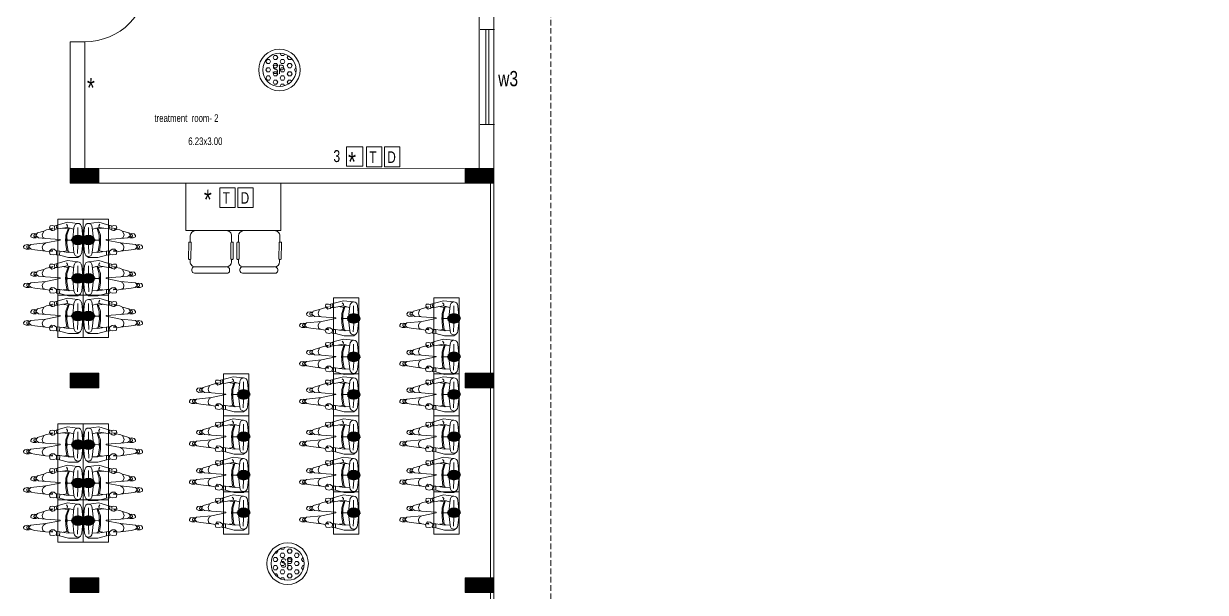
# Model space of a CAD drawing. Header units: metres. Extents: x 191982 to 427160, y -8904 to 80370.
# Drawn here: x 266267 to 284932, y 38614 to 47591 of the extents above; entities that cross this region are included whole.
import ezdxf

# ---------------------------------------------------------------- set-up
doc = ezdxf.new("R2010")
doc.units = ezdxf.units.M
doc.header["$LTSCALE"] = 700
doc.header["$MEASUREMENT"] = 0
doc.linetypes.add('HIDDEN2', pattern=[0.1875, 0.125, -0.0625])
doc.layers.get('0').update_dxf_attribs({"lineweight": 9})
for name, color, linetype, lineweight in [('FURNITURE', 7, 'Continuous', 9), ('human', 8, 'Continuous', 9), ('MAIN GATE', 7, 'Continuous', 9), ('MANPLAN', 7, 'Continuous', 9), ('NEW PLANS', 7, 'Continuous', 9)]:
    doc.layers.add(name, color=color, linetype=linetype, lineweight=lineweight)
doc.styles.get("Standard").update_dxf_attribs({"font": 'swisscl.ttf'})

# ---------------------------------------------------------------- blocks, each defined once
blk = doc.blocks.new('CH')
for p, q in [((606477.29, 498287.22), (606457.8, 498287.3)), ((606453.47, 498269.58), (606453.43, 498279.68)), ((606453.84, 498280.09), (606454.52, 498280.09)), ((606454.48, 498284), (606454.46, 498280.09)), ((606454.97, 498269.58), (606454.93, 498279.67)), ((606480.13, 498269.48), (606480.09, 498279.57)), ((606481.18, 498279.98), (606480.51, 498279.98)), ((606480.58, 498283.9), (606480.57, 498279.98)), ((606480.58, 498283.9), (606480.57, 498279.98)), ((606481.64, 498269.47), (606481.6, 498279.56)), ((606454.55, 498269.17), (606453.88, 498269.17)), ((606454.5, 498269.25), (606454.49, 498267.66)), ((606457.78, 498264.34), (606477.27, 498264.26)), ((606480.54, 498269.06), (606481.22, 498269.06)), ((606480.6, 498267.55), (606480.6, 498269.06)), ((606455.69, 498262), (606455.69, 498262.72)), ((606457.34, 498260.34), (606477.88, 498260.34)), ((606479.54, 498262.7), (606479.54, 498261.98))]:
    blk.add_line(p, q)
for centre, radius, start, end in [((606457.78, 498283.99), 3.31, 89.76979, 179.76979), ((606477.27, 498283.91), 3.31, 359.76979, 89.76979), ((606453.84, 498279.68), 0.414, 89.76979, 179.76979), ((606454.52, 498279.67), 0.414, 359.76979, 89.76979), ((606480.51, 498279.57), 0.414, 89.76979, 179.76979), ((606481.18, 498279.57), 0.414, 359.76979, 89.76979), ((606453.88, 498269.58), 0.414, 179.76979, 269.76979), ((606457.8, 498267.64), 3.31, 179.76979, 269.76979), ((606454.56, 498269.58), 0.414, 269.76979, 359.76979), ((606457.34, 498262.71), 1.65, 89.76979, 179.76979), ((606477.29, 498267.57), 3.31, 269.76979, 359.76979), ((606477.89, 498262.71), 1.65, 359.76979, 89.76979), ((606480.55, 498269.48), 0.414, 179.76979, 269.76979), ((606481.22, 498269.47), 0.414, 269.76979, 359.76979), ((606457.34, 498261.99), 1.65, 179.76979, 269.76979), ((606477.88, 498261.99), 1.65, 269.76979, 359.76979)]:
    blk.add_arc(centre, radius, start, end)
blk = doc.blocks.new('Seating Man')
at = {"layer": 'MANPLAN'}
for p, q in [((-143, 537), (-125, 572)), ((-125, 572), (-103, 575)), ((-103, 575), (-80, 556)), ((-175, 228), (-151, 396)), ((-151, 396), (-140, 457)), ((-142, 488), (-143, 537)), ((-133, 465), (-142, 488)), ((-140, 457), (-106, 496)), ((-128, 498), (-127, 518)), ((-122, 478), (-128, 498)), ((-127, 518), (-110, 527)), ((-110, 527), (-93, 524)), ((-106, 496), (-70, 464)), ((-93, 524), (-83, 506)), ((-83, 506), (-89, 481)), ((-80, 556), (-71, 512)), ((-71, 512), (-79, 472)), ((-70, 464), (-45, 226)), ((35, 424), (53, 460)), ((37, 375), (35, 424)), ((35, 339), (71, 382)), ((46, 353), (37, 375)), ((51, 385), (52, 405)), ((57, 365), (51, 385)), ((52, 405), (68, 414)), ((53, 460), (75, 463)), ((68, 414), (86, 411)), ((71, 382), (114, 357)), ((75, 463), (99, 443)), ((86, 411), (95, 393)), ((95, 393), (90, 371)), ((99, 443), (107, 399)), ((107, 399), (100, 365)), ((-182, 164), (-175, 228)), ((-175, 228), (-154, 273)), ((-154, 273), (-107, 280)), ((-107, 280), (-67, 262)), ((-67, 262), (-45, 226)), ((-45, 226), (0, 0)), ((9, -1), (26, 229)), ((26, 229), (35, 339)), ((26, 229), (43, 270)), ((43, 270), (84, 281)), ((84, 281), (144, 257)), ((114, 357), (144, 257)), ((144, 257), (161, 214)), ((161, 214), (173, 159)), ((-275, -133), (-236, 7)), ((-236, 7), (-230, 57)), ((-172, 5), (-236, 7)), ((-234, 105), (-225, 156)), ((-222, 57), (-234, 105)), ((-230, 57), (-171, 54)), ((-225, 156), (-191, 169)), ((-172, 5), (-193, -130)), ((-191, 169), (-169, 157)), ((-178, 122), (-174, 141)), ((-171, 117), (-178, 122)), ((-174, 155), (-175, 145)), ((-175, 145), (-163, 125)), ((-175, 54), (-145, 93)), ((-166, 165), (-174, 155)), ((-171, 54), (-172, 5)), ((-163, 125), (-171, 117)), ((-161, 154), (-166, 165)), ((-144, 135), (-161, 154)), ((-145, 93), (-144, 135)), ((0, 0), (9, -1)), ((150, 128), (167, 150)), ((152, 116), (150, 128)), ((158, 93), (153, 115)), ((174, 75), (158, 93)), ((167, 150), (167, 161)), ((167, 161), (181, 155)), ((181, 144), (172, 128)), ((172, 128), (187, 121)), ((185, 92), (172, 71)), ((172, 71), (176, 30)), ((176, 30), (200, 57)), ((176, 30), (201, -114)), ((178, 138), (181, 124)), ((195, 165), (181, 154)), ((181, 155), (181, 144)), ((187, 121), (181, 144)), ((225, 83), (185, 92)), ((225, 158), (195, 165)), ((200, 57), (233, 53)), ((217, 85), (229, 115)), ((229, 115), (225, 158)), ((247, 7), (225, 83)), ((282, -118), (247, 7)), ((-273, -281), (-275, -133)), ((-193, -130), (-188, -219)), ((-192, -155), (-177, -128)), ((-171, -107), (-181, -51)), ((-177, -128), (-168, -107)), ((-177, -128), (-49, -108)), ((-168, -107), (-67, -93)), ((-67, -93), (79, -93)), ((-49, -108), (76, -109)), ((14, -181), (-10, -181)), ((2, -109), (-1, -181)), ((76, -109), (183, -142)), ((79, -93), (179, -127)), ((201, -114), (175, -217)), ((188, -36), (176, -130)), ((179, -127), (183, -142)), ((183, -142), (187, -168)), ((201, -114), (225, -119)), ((225, -119), (250, -101)), ((264, -276), (282, -118)), ((-273, -281), (-243, -321)), ((-210, -275), (-81, -281)), ((-197, -342), (-27, -361)), ((-194, -220), (-16, -201)), ((19, -271), (-76, -271)), ((17, -281), (-76, -281)), ((15, -291), (-76, -291)), ((22, -261), (-75, -261)), ((13, -301), (-75, -301)), ((24, -251), (-73, -251)), ((11, -311), (-73, -311)), ((26, -241), (-70, -241)), ((9, -321), (-70, -321)), ((28, -231), (-66, -231)), ((7, -331), (-66, -331)), ((4, -341), (-62, -341)), ((30, -221), (-61, -221)), ((2, -351), (-55, -351)), ((32, -211), (-54, -211)), ((0, -361), (-47, -361)), ((35, -201), (-46, -201)), ((-2, -371), (-35, -371)), ((37, -191), (-34, -191)), ((-1, -366), (35, -373)), ((1, -356), (46, -366)), ((4, -346), (55, -357)), ((6, -336), (61, -348)), ((8, -327), (67, -339)), ((10, -317), (71, -330)), ((12, -307), (75, -320)), ((14, -297), (77, -311)), ((16, -288), (79, -301)), ((18, -278), (81, -291)), ((20, -201), (199, -220)), ((20, -268), (81, -281)), ((22, -258), (80, -271)), ((24, -248), (79, -260)), ((26, -239), (77, -249)), ((29, -229), (74, -238)), ((31, -219), (69, -227)), ((33, -209), (62, -216)), ((35, -200), (53, -203)), ((40, -359), (202, -342)), ((202, -280), (84, -279)), ((-3, -381), (-15, -381)), ((-4, -380), (7, -383)), ((-3, -376), (20, -380))]:
    blk.add_line(p, q, dxfattribs=at)
for points in [[(-15, -88), (19, -88), (19, -111), (-15, -111)], [(-13, -90), (17, -90), (17, -110), (-13, -110)]]:
    blk.add_lwpolyline(points, close=True, dxfattribs=at)
blk.add_ellipse((-187, -281), major_axis=(72.5, 0), ratio=0.852791, start_param=1.661118, end_param=4.57586, dxfattribs=at)
at = {"layer": 'MANPLAN', "extrusion": (0, 0, -1)}
blk.add_ellipse((192, -281), major_axis=(-72.5, 0), ratio=0.852791, start_param=1.661118, end_param=4.57586, dxfattribs=at)
blk = doc.blocks.new('DAS')
at = {"layer": 'MAIN GATE'}
h = blk.add_hatch(dxfattribs=at)
h.set_pattern_fill('HEX', color=1, scale=0.3, style=0)
h.paths.add_polyline_path([(-3163.779, -2.2, 1), (-3163.253, -2.2, 1)])
at = {"layer": 'MAIN GATE', "color": 5}
for radius in [0.328, 0.263]:
    blk.add_circle((-3163.516, -2.2), radius, dxfattribs=at)
at = {"layer": 'NEW PLANS', "color": 7}
blk.add_text('SP', height=0.144, dxfattribs=at).set_placement((-3163.631, -2.262))

msp = doc.modelspace()

# ---------------------------------------------------------------- hatches: boundary and pattern name
at = {"layer": 'NEW PLANS'}
for points in [[(267002.955, 45304.132), (267002.955, 45074.132), (267232.955, 45074.132), (267232.955, 45304.132)], [(267002.955, 45304.132), (267002.955, 45074.132), (267232.955, 45074.132), (267232.955, 45304.132)], [(267002.955, 45304.132), (267002.955, 45074.132), (267232.955, 45074.132), (267232.955, 45304.132)], [(267232.955, 45304.132), (267232.955, 45074.132), (267452.955, 45074.132), (267452.955, 45304.132)], [(267232.955, 45304.132), (267232.955, 45074.132), (267452.955, 45074.132), (267452.955, 45304.132)], [(267232.955, 45304.132), (267232.955, 45074.132), (267452.955, 45074.132), (267452.955, 45304.132)], [(273242.955, 45304.132), (273242.955, 45074.132), (273462.955, 45074.132), (273462.955, 45304.132)], [(273242.955, 45304.132), (273242.955, 45074.132), (273462.955, 45074.132), (273462.955, 45304.132)], [(273462.955, 45304.132), (273462.955, 45074.132), (273692.955, 45074.132), (273692.955, 45304.132)], [(273462.955, 45304.132), (273462.955, 45074.132), (273692.955, 45074.132), (273692.955, 45304.132)], [(267002.955, 42074.132), (267002.955, 41844.132), (267232.955, 41844.132), (267232.955, 42074.132)], [(267002.955, 42074.132), (267002.955, 41844.132), (267232.955, 41844.132), (267232.955, 42074.132)], [(267232.955, 42074.132), (267232.955, 41844.132), (267452.955, 41844.132), (267452.955, 42074.132)], [(267232.955, 42074.132), (267232.955, 41844.132), (267452.955, 41844.132), (267452.955, 42074.132)], [(273242.955, 42074.132), (273242.955, 41844.132), (273462.955, 41844.132), (273462.955, 42074.132)], [(273462.955, 42074.132), (273462.955, 41844.132), (273692.955, 41844.132), (273692.955, 42074.132)], [(267002.955, 38844.132), (267002.955, 38614.132), (267232.955, 38614.132), (267232.955, 38844.132)], [(267002.955, 38844.132), (267002.955, 38614.132), (267232.955, 38614.132), (267232.955, 38844.132)], [(267002.955, 38844.132), (267002.955, 38614.132), (267232.955, 38614.132), (267232.955, 38844.132)], [(267232.955, 38844.132), (267232.955, 38614.132), (267452.955, 38614.132), (267452.955, 38844.132)], [(267232.955, 38844.132), (267232.955, 38614.132), (267452.955, 38614.132), (267452.955, 38844.132)], [(267232.955, 38844.132), (267232.955, 38614.132), (267452.955, 38614.132), (267452.955, 38844.132)], [(273242.955, 38844.132), (273242.955, 38614.132), (273462.955, 38614.132), (273462.955, 38844.132)], [(273462.955, 38844.132), (273462.955, 38614.132), (273692.955, 38614.132), (273692.955, 38844.132)]]:
    msp.add_hatch(color=256, dxfattribs=at).paths.add_polyline_path(points)

# ---------------------------------------------------------------- linework, layer by layer
for points in [[(271364.692, 45644.868), (271624.058, 45644.868), (271624.058, 45343.578), (271364.692, 45343.578)], [(271683.066, 45647.786), (271924.47, 45647.786), (271924.47, 45333.411), (271683.066, 45333.411)], [(271967.272, 45647.786), (272208.677, 45647.786), (272208.677, 45333.411), (271967.272, 45333.411)], [(269367.345, 45001.948), (269608.749, 45001.948), (269608.749, 44687.573), (269367.345, 44687.573)], [(269651.551, 45001.948), (269892.956, 45001.948), (269892.956, 44687.573), (269651.551, 44687.573)]]:
    msp.add_lwpolyline(points, close=True)
at = {"layer": 'FURNITURE'}
for p, q in [((268829.423, 44324.132), (268829.423, 45074.132)), ((270329.423, 44324.132), (270329.423, 45074.132)), ((268829.423, 44324.132), (270329.423, 44324.132))]:
    msp.add_line(p, q, dxfattribs=at)
for points in [[(267207.075, 44502.925), (266807.075, 44502.925), (266807.075, 43302.925), (267207.075, 43302.925)], [(267207.075, 44502.925), (267607.075, 44502.925), (267607.075, 43302.925), (267207.075, 43302.925)], [(267207.075, 43302.925), (266807.075, 43302.925), (266807.075, 42636.132), (267207.075, 42636.132)], [(267207.075, 43302.925), (267607.075, 43302.925), (267607.075, 42636.132), (267207.075, 42636.132)], [(271564.027, 43265.182), (271164.027, 43265.182), (271164.027, 42065.182), (271564.027, 42065.182)], [(273147.667, 43265.182), (272747.667, 43265.182), (272747.667, 42065.182), (273147.667, 42065.182)], [(269825.659, 42065.182), (269425.659, 42065.182), (269425.659, 41398.389), (269825.659, 41398.389)], [(271564.027, 42065.182), (271164.027, 42065.182), (271164.027, 41398.389), (271564.027, 41398.389)], [(273147.667, 42065.182), (272747.667, 42065.182), (272747.667, 41398.389), (273147.667, 41398.389)], [(267207.075, 41272.925), (266807.075, 41272.925), (266807.075, 40072.925), (267207.075, 40072.925)], [(267207.075, 41272.925), (267607.075, 41272.925), (267607.075, 40072.925), (267207.075, 40072.925)], [(269825.659, 41398.389), (269425.659, 41398.389), (269425.659, 40198.389), (269825.659, 40198.389)], [(271564.027, 41398.389), (271164.027, 41398.389), (271164.027, 40198.389), (271564.027, 40198.389)], [(273147.667, 41398.389), (272747.667, 41398.389), (272747.667, 40198.389), (273147.667, 40198.389)], [(269825.659, 40198.389), (269425.659, 40198.389), (269425.659, 39531.595), (269825.659, 39531.595)], [(271564.027, 40198.389), (271164.027, 40198.389), (271164.027, 39531.595), (271564.027, 39531.595)], [(273147.667, 40198.389), (272747.667, 40198.389), (272747.667, 39531.595), (273147.667, 39531.595)], [(267207.075, 40072.925), (266807.075, 40072.925), (266807.075, 39406.132), (267207.075, 39406.132)], [(267207.075, 40072.925), (267607.075, 40072.925), (267607.075, 39406.132), (267207.075, 39406.132)]]:
    msp.add_lwpolyline(points, close=True, dxfattribs=at)
at = {"layer": 'NEW PLANS'}
for p, q in [((273462.955, 45074.132), (273462.955, 51764.132)), ((273462.955, 45074.132), (273462.955, 51764.132)), ((273692.955, 45074.132), (273692.955, 51764.132)), ((273692.955, 45074.132), (273692.955, 51764.132)), ((273705.606, 47499.27), (273475.606, 47499.27)), ((273565.606, 45999.27), (273565.606, 47499.27)), ((273615.606, 45999.27), (273615.606, 47499.27)), ((267002.955, 47304.132), (267002.955, 45074.132)), ((267232.955, 47304.132), (267002.955, 47304.132)), ((267232.955, 47304.132), (267232.955, 45074.132)), ((273705.606, 45999.27), (273475.606, 45999.27)), ((267002.955, 45074.132), (267002.955, 45304.132)), ((267002.955, 45304.132), (267452.955, 45304.132)), ((267002.955, 45304.132), (267452.955, 45304.132)), ((267002.955, 45304.132), (267452.955, 45304.132)), ((267002.955, 45304.132), (267452.955, 45304.132)), ((267002.955, 45304.132), (267452.955, 45304.132)), ((267002.955, 45304.132), (267452.955, 45304.132)), ((267002.955, 45304.132), (267452.955, 45304.132)), ((267002.955, 45304.132), (267452.955, 45304.132)), ((267002.955, 45304.132), (267452.955, 45304.132)), ((267002.955, 45304.132), (267452.955, 45304.132)), ((267002.955, 45304.132), (267452.955, 45304.132)), ((267002.955, 45304.132), (267452.955, 45304.132)), ((267002.955, 45304.132), (267452.955, 45304.132)), ((267002.955, 45074.132), (267002.955, 45304.132)), ((267002.955, 45304.132), (267452.955, 45304.132)), ((267002.955, 45304.132), (267452.955, 45304.132)), ((267002.955, 45304.132), (267452.955, 45304.132)), ((267002.955, 45304.132), (267452.955, 45304.132)), ((267002.955, 45304.132), (267452.955, 45304.132)), ((267002.955, 45304.132), (267452.955, 45304.132)), ((267002.955, 45304.132), (267452.955, 45304.132)), ((267002.955, 45304.132), (267452.955, 45304.132)), ((267002.955, 45304.132), (267452.955, 45304.132)), ((267002.955, 45304.132), (267452.955, 45304.132)), ((267002.955, 45304.132), (267452.955, 45304.132)), ((267002.955, 45304.132), (267452.955, 45304.132)), ((267002.955, 45304.132), (267452.955, 45304.132)), ((267002.955, 45074.132), (267002.955, 45304.132)), ((267002.955, 45304.132), (267452.955, 45304.132)), ((267002.955, 45304.132), (267452.955, 45304.132)), ((267002.955, 45304.132), (267452.955, 45304.132)), ((267002.955, 45304.132), (267452.955, 45304.132)), ((267002.955, 45304.132), (267452.955, 45304.132)), ((267002.955, 45304.132), (267452.955, 45304.132)), ((267002.955, 45304.132), (267452.955, 45304.132)), ((267002.955, 45304.132), (267452.955, 45304.132)), ((267002.955, 45304.132), (267452.955, 45304.132)), ((267002.955, 45304.132), (267452.955, 45304.132)), ((267232.955, 45074.132), (267232.955, 45304.132)), ((267232.955, 45074.132), (267232.955, 45304.132)), ((267232.955, 45074.132), (267232.955, 45304.132)), ((267452.955, 45074.132), (267452.955, 45304.132)), ((267452.955, 45074.132), (267452.955, 45304.132)), ((267452.955, 45074.132), (267452.955, 45304.132)), ((273255.606, 45300.941), (267452.955, 45304.132)), ((273242.955, 45304.132), (273692.955, 45304.132)), ((273242.955, 45304.132), (273692.955, 45304.132)), ((273242.955, 45304.132), (273692.955, 45304.132)), ((273242.955, 45304.132), (273692.955, 45304.132)), ((273242.955, 45304.132), (273462.955, 45304.132)), ((273242.955, 45304.132), (273462.955, 45304.132)), ((273242.955, 45304.132), (273462.955, 45304.132)), ((273242.955, 45304.132), (273462.955, 45304.132)), ((273242.955, 45304.132), (273462.955, 45304.132)), ((273242.955, 45304.132), (273462.955, 45304.132)), ((273242.955, 45304.132), (273462.955, 45304.132)), ((273242.955, 45304.132), (273462.955, 45304.132)), ((273242.955, 45304.132), (273462.955, 45304.132)), ((273242.955, 45074.132), (273242.955, 45304.132)), ((273242.955, 45304.132), (273692.955, 45304.132)), ((273242.955, 45304.132), (273692.955, 45304.132)), ((273242.955, 45304.132), (273692.955, 45304.132)), ((273242.955, 45304.132), (273692.955, 45304.132)), ((273242.955, 45304.132), (273462.955, 45304.132)), ((273242.955, 45304.132), (273462.955, 45304.132)), ((273242.955, 45304.132), (273462.955, 45304.132)), ((273242.955, 45304.132), (273462.955, 45304.132)), ((273242.955, 45304.132), (273462.955, 45304.132)), ((273242.955, 45304.132), (273462.955, 45304.132)), ((273242.955, 45304.132), (273462.955, 45304.132)), ((273242.955, 45304.132), (273462.955, 45304.132)), ((273242.955, 45304.132), (273462.955, 45304.132)), ((273242.955, 45074.132), (273242.955, 45304.132)), ((267002.955, 45074.132), (267452.955, 45074.132)), ((267002.955, 45074.132), (267452.955, 45074.132)), ((267002.955, 45074.132), (267452.955, 45074.132)), ((267002.955, 45074.132), (267452.955, 45074.132)), ((267002.955, 45074.132), (267452.955, 45074.132)), ((267002.955, 45074.132), (267452.955, 45074.132)), ((267002.955, 45074.132), (267452.955, 45074.132)), ((267002.955, 45074.132), (267452.955, 45074.132)), ((267002.955, 45074.132), (267452.955, 45074.132)), ((267002.955, 45074.132), (267452.955, 45074.132)), ((267002.955, 45074.132), (267452.955, 45074.132)), ((267002.955, 45074.132), (267452.955, 45074.132)), ((267002.955, 45074.132), (267452.955, 45074.132)), ((267002.955, 45074.132), (267452.955, 45074.132)), ((267002.955, 45074.132), (267452.955, 45074.132)), ((267002.955, 45074.132), (267452.955, 45074.132)), ((267002.955, 45074.132), (267452.955, 45074.132)), ((267002.955, 45074.132), (267452.955, 45074.132)), ((267002.955, 45074.132), (267452.955, 45074.132)), ((267002.955, 45074.132), (267452.955, 45074.132)), ((267002.955, 45074.132), (267452.955, 45074.132)), ((267002.955, 45074.132), (267452.955, 45074.132)), ((267002.955, 45074.132), (267452.955, 45074.132)), ((267002.955, 45074.132), (267452.955, 45074.132)), ((267002.955, 45074.132), (267452.955, 45074.132)), ((267002.955, 45074.132), (267452.955, 45074.132)), ((267002.955, 45074.132), (267452.955, 45074.132)), ((267002.955, 45074.132), (267452.955, 45074.132)), ((267002.955, 45074.132), (267452.955, 45074.132)), ((267002.955, 45074.132), (267452.955, 45074.132)), ((267002.955, 45074.132), (267452.955, 45074.132)), ((267002.955, 45074.132), (267452.955, 45074.132)), ((267002.955, 45074.132), (267452.955, 45074.132)), ((267002.955, 45074.132), (267452.955, 45074.132)), ((267002.955, 45074.132), (267452.955, 45074.132)), ((267002.955, 45074.132), (267452.955, 45074.132)), ((273242.955, 45074.132), (267452.955, 45074.132)), ((273242.955, 45074.132), (273692.955, 45074.132)), ((273242.955, 45074.132), (273692.955, 45074.132)), ((273242.955, 45074.132), (273692.955, 45074.132)), ((273242.955, 45074.132), (273692.955, 45074.132)), ((273242.955, 45074.132), (273462.955, 45074.132)), ((273242.955, 45074.132), (273462.955, 45074.132)), ((273242.955, 45074.132), (273462.955, 45074.132)), ((273242.955, 45074.132), (273462.955, 45074.132)), ((273242.955, 45074.132), (273462.955, 45074.132)), ((273242.955, 45074.132), (273462.955, 45074.132)), ((273242.955, 45074.132), (273462.955, 45074.132)), ((273242.955, 45074.132), (273462.955, 45074.132)), ((273242.955, 45074.132), (273462.955, 45074.132)), ((273242.955, 45074.132), (273692.955, 45074.132)), ((273242.955, 45074.132), (273692.955, 45074.132)), ((273242.955, 45074.132), (273692.955, 45074.132)), ((273242.955, 45074.132), (273692.955, 45074.132)), ((273242.955, 45074.132), (273462.955, 45074.132)), ((273242.955, 45074.132), (273462.955, 45074.132)), ((273242.955, 45074.132), (273462.955, 45074.132)), ((273242.955, 45074.132), (273462.955, 45074.132)), ((273242.955, 45074.132), (273462.955, 45074.132)), ((273242.955, 45074.132), (273462.955, 45074.132)), ((273242.955, 45074.132), (273462.955, 45074.132)), ((273242.955, 45074.132), (273462.955, 45074.132)), ((273242.955, 45074.132), (273462.955, 45074.132)), ((273642.955, 32384.132), (273642.955, 45074.132)), ((273692.955, 32384.132), (273692.955, 45074.132)), ((273692.955, 32384.132), (273692.955, 45074.132)), ((267002.955, 41844.132), (267002.955, 42074.132)), ((267002.955, 42074.132), (267452.955, 42074.132)), ((267002.955, 42074.132), (267452.955, 42074.132)), ((267002.955, 42074.132), (267452.955, 42074.132)), ((267002.955, 42074.132), (267452.955, 42074.132)), ((267002.955, 42074.132), (267452.955, 42074.132)), ((267002.955, 42074.132), (267452.955, 42074.132)), ((267002.955, 42074.132), (267452.955, 42074.132)), ((267002.955, 42074.132), (267452.955, 42074.132)), ((267002.955, 42074.132), (267452.955, 42074.132)), ((267002.955, 42074.132), (267452.955, 42074.132)), ((267002.955, 42074.132), (267452.955, 42074.132)), ((267002.955, 42074.132), (267452.955, 42074.132)), ((267002.955, 42074.132), (267452.955, 42074.132)), ((267002.955, 41844.132), (267002.955, 42074.132)), ((267002.955, 42074.132), (267452.955, 42074.132)), ((267002.955, 42074.132), (267452.955, 42074.132)), ((267002.955, 42074.132), (267452.955, 42074.132)), ((267002.955, 42074.132), (267452.955, 42074.132)), ((267002.955, 42074.132), (267452.955, 42074.132)), ((267002.955, 42074.132), (267452.955, 42074.132)), ((267002.955, 42074.132), (267452.955, 42074.132)), ((267002.955, 42074.132), (267452.955, 42074.132)), ((267002.955, 42074.132), (267452.955, 42074.132)), ((267002.955, 42074.132), (267452.955, 42074.132)), ((267232.955, 41844.132), (267232.955, 42074.132)), ((267232.955, 41844.132), (267232.955, 42074.132)), ((267452.955, 41844.132), (267452.955, 42074.132)), ((267452.955, 41844.132), (267452.955, 42074.132)), ((273242.955, 42074.132), (273692.955, 42074.132)), ((273242.955, 42074.132), (273692.955, 42074.132)), ((273242.955, 42074.132), (273692.955, 42074.132)), ((273242.955, 42074.132), (273692.955, 42074.132)), ((273242.955, 42074.132), (273462.955, 42074.132)), ((273242.955, 42074.132), (273462.955, 42074.132)), ((273242.955, 42074.132), (273462.955, 42074.132)), ((273242.955, 42074.132), (273462.955, 42074.132)), ((273242.955, 42074.132), (273462.955, 42074.132)), ((273242.955, 42074.132), (273462.955, 42074.132)), ((273242.955, 42074.132), (273462.955, 42074.132)), ((273242.955, 42074.132), (273462.955, 42074.132)), ((273242.955, 42074.132), (273462.955, 42074.132)), ((273242.955, 41844.132), (273242.955, 42074.132)), ((267002.955, 41844.132), (267452.955, 41844.132)), ((267002.955, 41844.132), (267452.955, 41844.132)), ((267002.955, 41844.132), (267452.955, 41844.132)), ((267002.955, 41844.132), (267452.955, 41844.132)), ((267002.955, 41844.132), (267452.955, 41844.132)), ((267002.955, 41844.132), (267452.955, 41844.132)), ((267002.955, 41844.132), (267452.955, 41844.132)), ((267002.955, 41844.132), (267452.955, 41844.132)), ((267002.955, 41844.132), (267452.955, 41844.132)), ((267002.955, 41844.132), (267452.955, 41844.132)), ((267002.955, 41844.132), (267452.955, 41844.132)), ((267002.955, 41844.132), (267452.955, 41844.132)), ((267002.955, 41844.132), (267452.955, 41844.132)), ((267002.955, 41844.132), (267452.955, 41844.132)), ((267002.955, 41844.132), (267452.955, 41844.132)), ((267002.955, 41844.132), (267452.955, 41844.132)), ((267002.955, 41844.132), (267452.955, 41844.132)), ((267002.955, 41844.132), (267452.955, 41844.132)), ((267002.955, 41844.132), (267452.955, 41844.132)), ((267002.955, 41844.132), (267452.955, 41844.132)), ((267002.955, 41844.132), (267452.955, 41844.132)), ((267002.955, 41844.132), (267452.955, 41844.132)), ((267002.955, 41844.132), (267452.955, 41844.132)), ((273242.955, 41844.132), (273692.955, 41844.132)), ((273242.955, 41844.132), (273692.955, 41844.132)), ((273242.955, 41844.132), (273692.955, 41844.132)), ((273242.955, 41844.132), (273692.955, 41844.132)), ((273242.955, 41844.132), (273462.955, 41844.132)), ((273242.955, 41844.132), (273462.955, 41844.132)), ((273242.955, 41844.132), (273462.955, 41844.132)), ((273242.955, 41844.132), (273462.955, 41844.132)), ((273242.955, 41844.132), (273462.955, 41844.132)), ((273242.955, 41844.132), (273462.955, 41844.132)), ((273242.955, 41844.132), (273462.955, 41844.132)), ((273242.955, 41844.132), (273462.955, 41844.132)), ((273242.955, 41844.132), (273462.955, 41844.132)), ((267002.955, 38614.132), (267002.955, 38844.132)), ((267002.955, 38844.132), (267452.955, 38844.132)), ((267002.955, 38844.132), (267452.955, 38844.132)), ((267002.955, 38844.132), (267452.955, 38844.132)), ((267002.955, 38844.132), (267452.955, 38844.132)), ((267002.955, 38844.132), (267452.955, 38844.132)), ((267002.955, 38844.132), (267452.955, 38844.132)), ((267002.955, 38844.132), (267452.955, 38844.132)), ((267002.955, 38844.132), (267452.955, 38844.132)), ((267002.955, 38844.132), (267452.955, 38844.132)), ((267002.955, 38844.132), (267452.955, 38844.132)), ((267002.955, 38844.132), (267452.955, 38844.132)), ((267002.955, 38844.132), (267452.955, 38844.132)), ((267002.955, 38844.132), (267452.955, 38844.132)), ((267002.955, 38614.132), (267002.955, 38844.132)), ((267002.955, 38844.132), (267452.955, 38844.132)), ((267002.955, 38844.132), (267452.955, 38844.132)), ((267002.955, 38844.132), (267452.955, 38844.132)), ((267002.955, 38844.132), (267452.955, 38844.132)), ((267002.955, 38844.132), (267452.955, 38844.132)), ((267002.955, 38844.132), (267452.955, 38844.132)), ((267002.955, 38844.132), (267452.955, 38844.132)), ((267002.955, 38844.132), (267452.955, 38844.132)), ((267002.955, 38844.132), (267452.955, 38844.132)), ((267002.955, 38844.132), (267452.955, 38844.132)), ((267002.955, 38614.132), (267002.955, 38844.132)), ((267002.955, 38844.132), (267452.955, 38844.132)), ((267002.955, 38844.132), (267452.955, 38844.132)), ((267002.955, 38844.132), (267452.955, 38844.132)), ((267002.955, 38844.132), (267452.955, 38844.132)), ((267002.955, 38844.132), (267452.955, 38844.132)), ((267002.955, 38844.132), (267452.955, 38844.132)), ((267002.955, 38844.132), (267452.955, 38844.132)), ((267232.955, 38614.132), (267232.955, 38844.132)), ((267232.955, 38614.132), (267232.955, 38844.132)), ((267232.955, 38614.132), (267232.955, 38844.132)), ((267452.955, 38614.132), (267452.955, 38844.132)), ((267452.955, 38614.132), (267452.955, 38844.132)), ((267452.955, 38614.132), (267452.955, 38844.132)), ((273242.955, 38844.132), (273692.955, 38844.132)), ((273242.955, 38844.132), (273692.955, 38844.132)), ((273242.955, 38844.132), (273692.955, 38844.132)), ((273242.955, 38844.132), (273692.955, 38844.132)), ((273242.955, 38844.132), (273462.955, 38844.132)), ((273242.955, 38844.132), (273462.955, 38844.132)), ((273242.955, 38844.132), (273462.955, 38844.132)), ((273242.955, 38844.132), (273462.955, 38844.132)), ((273242.955, 38844.132), (273462.955, 38844.132)), ((273242.955, 38844.132), (273462.955, 38844.132)), ((273242.955, 38844.132), (273462.955, 38844.132)), ((273242.955, 38844.132), (273462.955, 38844.132)), ((273242.955, 38844.132), (273462.955, 38844.132)), ((273242.955, 38614.132), (273242.955, 38844.132)), ((267002.955, 38614.132), (267452.955, 38614.132)), ((267002.955, 38614.132), (267452.955, 38614.132)), ((267002.955, 38614.132), (267452.955, 38614.132)), ((267002.955, 38614.132), (267452.955, 38614.132)), ((267002.955, 38614.132), (267452.955, 38614.132)), ((267002.955, 38614.132), (267452.955, 38614.132)), ((267002.955, 38614.132), (267452.955, 38614.132)), ((267002.955, 38614.132), (267452.955, 38614.132)), ((267002.955, 38614.132), (267452.955, 38614.132)), ((267002.955, 38614.132), (267452.955, 38614.132)), ((267002.955, 38614.132), (267452.955, 38614.132)), ((267002.955, 38614.132), (267452.955, 38614.132)), ((267002.955, 38614.132), (267452.955, 38614.132)), ((267002.955, 38614.132), (267452.955, 38614.132)), ((267002.955, 38614.132), (267452.955, 38614.132)), ((267002.955, 38614.132), (267452.955, 38614.132)), ((267002.955, 38614.132), (267452.955, 38614.132)), ((267002.955, 38614.132), (267452.955, 38614.132)), ((267002.955, 38614.132), (267452.955, 38614.132)), ((267002.955, 38614.132), (267452.955, 38614.132)), ((267002.955, 38614.132), (267452.955, 38614.132)), ((267002.955, 38614.132), (267452.955, 38614.132)), ((267002.955, 38614.132), (267452.955, 38614.132)), ((267002.955, 38614.132), (267452.955, 38614.132)), ((267002.955, 38614.132), (267452.955, 38614.132)), ((267002.955, 38614.132), (267452.955, 38614.132)), ((267002.955, 38614.132), (267452.955, 38614.132)), ((267002.955, 38614.132), (267452.955, 38614.132)), ((267002.955, 38614.132), (267452.955, 38614.132)), ((267002.955, 38614.132), (267452.955, 38614.132)), ((273242.955, 38614.132), (273692.955, 38614.132)), ((273242.955, 38614.132), (273692.955, 38614.132)), ((273242.955, 38614.132), (273692.955, 38614.132)), ((273242.955, 38614.132), (273692.955, 38614.132)), ((273242.955, 38614.132), (273462.955, 38614.132)), ((273242.955, 38614.132), (273462.955, 38614.132)), ((273242.955, 38614.132), (273462.955, 38614.132)), ((273242.955, 38614.132), (273462.955, 38614.132)), ((273242.955, 38614.132), (273462.955, 38614.132)), ((273242.955, 38614.132), (273462.955, 38614.132)), ((273242.955, 38614.132), (273462.955, 38614.132)), ((273242.955, 38614.132), (273462.955, 38614.132)), ((273242.955, 38614.132), (273462.955, 38614.132))]:
    msp.add_line(p, q, dxfattribs=at)
at = {"layer": 'NEW PLANS', "linetype": 'HIDDEN2'}
msp.add_line((274592.955, 23939.132), (274592.955, 50034.132), dxfattribs=at)
at = {"layer": 'NEW PLANS'}
for points in [[(273692.955, 22439.132), (286382.955, 22439.132), (286382.955, 51534.132), (273692.955, 51534.132)], [(267002.955, 45074.132), (267002.955, 45304.132), (267452.955, 45304.132), (267452.955, 45074.132)], [(267002.955, 45074.132), (267002.955, 45304.132), (267452.955, 45304.132), (267452.955, 45074.132)], [(267002.955, 45074.132), (267002.955, 45304.132), (267452.955, 45304.132), (267452.955, 45074.132)], [(273692.955, 45074.132), (273692.955, 45304.132), (273242.955, 45304.132), (273242.955, 45074.132)], [(273692.955, 45074.132), (273692.955, 45304.132), (273242.955, 45304.132), (273242.955, 45074.132)], [(267002.955, 41844.132), (267002.955, 42074.132), (267452.955, 42074.132), (267452.955, 41844.132)], [(267002.955, 41844.132), (267002.955, 42074.132), (267452.955, 42074.132), (267452.955, 41844.132)], [(273692.955, 41844.132), (273692.955, 42074.132), (273242.955, 42074.132), (273242.955, 41844.132)], [(267002.955, 38614.132), (267002.955, 38844.132), (267452.955, 38844.132), (267452.955, 38614.132)], [(267002.955, 38614.132), (267002.955, 38844.132), (267452.955, 38844.132), (267452.955, 38614.132)], [(267002.955, 38614.132), (267002.955, 38844.132), (267452.955, 38844.132), (267452.955, 38614.132)], [(273692.955, 38614.132), (273692.955, 38844.132), (273242.955, 38844.132), (273242.955, 38614.132)]]:
    msp.add_lwpolyline(points, close=True, dxfattribs=at)
msp.add_arc((267232.955, 48304.132), 1000, 270, 0, dxfattribs=at)

# ---------------------------------------------------------------- block references
at = {"layer": 'FURNITURE', "xscale": -25.00000000029589, "yscale": 25.0000000002899, "zscale": 25, "rotation": 359.769788256507}
for p in [(15380740.271, -12473675.573), (15381500.756, -12473675.573)]:
    msp.add_blockref('CH', p, dxfattribs=at)
at = {"layer": 'human', "rotation": 90}
for p in [(266842.457, 44173.718), (266842.457, 43568.078), (266842.457, 42973.718), (271199.409, 42935.974), (272783.049, 42935.974), (271199.409, 42330.334), (272783.049, 42330.334), (269461.041, 41735.974), (271199.409, 41735.974), (272783.049, 41735.974), (269461.041, 41069.181), (271199.409, 41069.181), (272783.049, 41069.181), (266842.457, 40943.718), (269461.041, 40463.541), (271199.409, 40463.541), (272783.049, 40463.541), (266842.457, 40338.078), (269461.041, 39869.181), (271199.409, 39869.181), (272783.049, 39869.181), (266842.457, 39743.718)]:
    msp.add_blockref('Seating Man', p, dxfattribs=at)
at = {"layer": 'human', "xscale": -1, "rotation": 270}
for p in [(267571.693, 44173.718), (267571.693, 43568.078), (267571.693, 42973.718), (267571.693, 40943.718), (267571.693, 40338.078), (267571.693, 39743.718)]:
    msp.add_blockref('Seating Man', p, dxfattribs=at)
at = {"layer": 'MAIN GATE', "xscale": 1000, "yscale": 1000, "zscale": 1000}
for p in [(3433823.743, 49059.714), (3433953.378, 41267.021)]:
    msp.add_blockref('DAS', p, dxfattribs=at)

# ---------------------------------------------------------------- texts
at = {"attachment_point": 1}
for s, insert, char_height, width in [('*', (267267.159, 46735.338), 312.5, 171.65759), ('3', (271159.447, 45594.2), 187.5, 102.99455), ('*', (271392.068, 45566.509), 312.5, 171.65759), ('T', (271726.317, 45575.398), 182.413, 100.20024), ('D', (272010.524, 45575.398), 182.413, 100.20024), ('*', (269114.07, 44969.458), 312.5, 171.65759), ('T', (269410.596, 44930.847), 182.413, 100.20024), ('D', (269694.802, 44930.847), 182.413, 100.20024)]:
    msp.add_mtext(s, dxfattribs=dict(at, insert=insert, char_height=char_height, width=width))
at = {"layer": 'NEW PLANS'}
for s, height, p in [('w3', 240, (273762.482, 46603.332)), ('treatment  room- 2', 120, (268333.096, 46040.324)), ('6.23x3.00', 120, (268867.326, 45674.668))]:
    msp.add_text(s, height=height, dxfattribs=at).set_placement(p)

doc.saveas('drawing.dxf')
